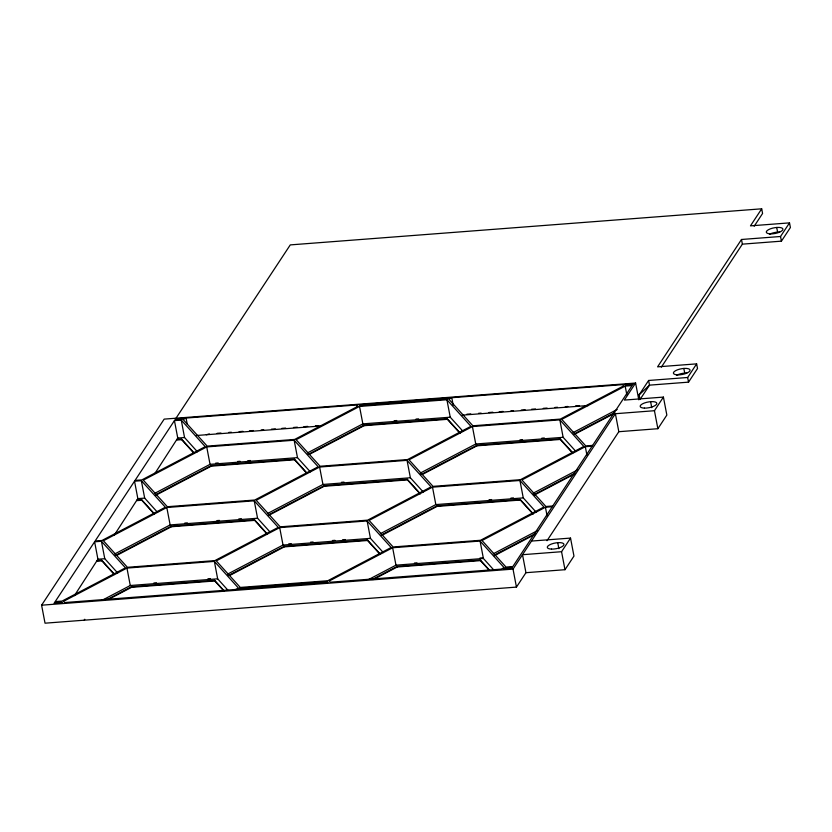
<?xml version="1.0" encoding="UTF-8"?>
<svg xmlns="http://www.w3.org/2000/svg" width="832" height="832" viewBox="0 0 832 832"><rect width="100%" height="100%" fill="white"/><g stroke="black" fill="none" stroke-linecap="round" stroke-linejoin="round"><path stroke-width="1.25" d="M531.492 541.07L570.534 538.086L561.558 551.71L522.517 554.705L525.949 572.697L516.454 587.101L45.032 623.189L41.6 605.197L164.174 419.12L635.596 383.042L638.799 399.828M94.609 541.788L55.203 601.598L62.078 601.078L125.455 567.84L101.431 541.268L94.609 541.788L97.926 559.229L74.443 595.598M134.524 481.198L95.118 541.008L101.941 540.488L165.36 507.239L141.346 480.678L134.524 481.198L137.852 498.628L114.358 535.007M174.439 420.607L135.034 480.418L141.856 479.898L205.234 446.67L181.262 420.087L174.439 420.607L177.757 438.048L154.981 473.346M84.178 620.194L84.791 619.258M206.336 434.751L209.342 433.919M516.454 587.101L513.022 569.109L615.389 413.712L654.441 410.717L663.416 397.093L624.374 400.078L635.596 383.042M640.026 399.506L639.142 394.846L648.606 380.474L687.648 377.489L696.634 363.865L657.582 366.85L741.489 239.481L780.53 236.496L789.516 222.872L750.464 225.857L761.696 208.811L290.274 244.899L174.949 419.827L181.719 419.307L183.799 418.215L175.594 418.85M547.009 540.717L618.821 431.704L615.389 413.712M640.702 398.486L649.501 385.143L648.606 380.474M661.315 367.193L742.373 244.15L741.489 239.481M754.166 226.252L762.58 213.47L761.696 208.811M525.949 572.697L564.99 569.702L573.966 556.078L570.534 538.086M618.821 431.704L657.873 428.709L666.848 415.085L663.416 397.093M639.142 394.846L649.501 385.143L688.542 382.148L697.518 368.524L696.634 363.865M742.373 244.15L781.425 241.155L790.4 227.531L789.516 222.872M186.077 418.049L183.175 419.567L207.189 446.129L294.663 439.431L358.041 406.203L356.928 404.966L186.077 418.049L187.262 424.268M206.721 446.909L143.312 480.158L167.326 506.719L254.748 500.022L318.167 466.773L294.154 440.211L206.721 446.909L210.049 464.339L154.565 493.428M155.355 494.884L211.193 465.598L294.455 459.222L307.164 473.283M156.489 494.905L211.297 466.159L294.57 459.784L306.426 472.898M166.806 507.499L103.397 540.748L127.41 567.31L214.833 560.612L278.252 527.363L254.238 500.802L166.806 507.499L170.134 524.93L114.65 554.018M359.528 406.442L296.119 439.691L320.133 466.253L407.555 459.555L470.933 426.327L446.909 399.755L359.528 406.442L362.856 423.873L307.372 452.972M115.44 555.474L171.278 526.188L254.54 519.813L267.249 533.874M308.162 454.418L364 425.131L447.262 418.766L459.971 432.817M116.574 555.495L171.382 526.75L254.654 520.374L266.51 533.489M309.41 454.376L364.104 425.693L447.366 419.318L460.075 433.378M126.953 568.079L63.534 601.338L64.636 602.555L235.487 589.472L238.347 587.974L214.375 561.392L126.953 568.079L130.27 585.51L101.962 600.361M319.613 467.033L256.204 500.282L280.218 526.843L367.64 520.146L431.059 486.897L407.046 460.335L319.613 467.033L322.941 484.463L267.457 513.562M451.776 397.706L448.874 399.235L472.878 425.786L560.31 419.099L623.73 385.85L622.627 384.634L451.776 397.706L453.201 405.174M107.484 599.331L131.414 586.778L214.677 580.403L223.995 590.71M268.247 515.008L324.085 485.732L407.347 479.357L420.056 493.407M109.086 599.102L131.518 587.34L214.791 580.965L224.11 591.271M268.351 515.57L324.189 486.283L407.451 479.908L420.16 493.969M279.698 527.623L216.289 560.872L240.302 587.434L327.777 580.736L391.154 547.508L367.13 520.926L279.698 527.623L283.026 545.054L227.542 574.153M472.42 426.566L409.011 459.815L433.025 486.377L520.447 479.69L583.825 446.451L559.853 419.869L472.42 426.566L475.748 443.997L420.264 473.096M228.332 575.598L284.17 546.322L367.432 539.947L380.141 553.998M421.054 474.542L476.892 445.266L560.154 438.89L572.863 452.941M229.58 575.557L284.274 546.874L367.546 540.498L379.402 553.623M422.302 474.5L476.996 445.817L560.258 439.452L572.125 452.566M432.505 487.157L369.096 520.406L393.11 546.967L480.532 540.28L543.951 507.021L519.938 480.47L432.505 487.157L435.833 504.587L380.349 533.686M552.23 506.74L545.438 507.26L482.019 540.519L506.033 567.07L512.834 566.55L632.05 385.58L625.175 386.11L561.756 419.359L585.77 445.921L592.654 445.39M573.009 432.63L617.178 409.479M381.139 535.132L436.977 505.856L520.239 499.481L532.948 513.531M573.81 434.086L614.827 412.568M575.058 434.044L613.798 413.722M382.387 535.09L437.081 506.418L520.343 500.042L533.052 514.093M392.642 547.747L329.233 580.996L330.335 582.213L501.176 569.13L504.088 567.611L480.074 541.05L392.642 547.747L395.97 565.178L368.794 579.426M592.134 446.17L585.312 446.69L521.903 479.95L545.906 506.501L552.739 505.981M533.146 493.22L577.314 470.059M372.039 579.582L397.114 566.436L480.376 560.071L489.694 570.367M533.946 494.666L574.964 473.158M373.287 579.55L397.218 566.998L480.48 560.622L488.956 569.993M534.05 495.227L573.934 474.313M493.272 553.79L537.441 530.629M494.073 555.235L535.09 533.728M494.177 555.797L534.061 534.882M217.11 433.326L220.99 433.025M228.758 432.432L231.348 432.234M239.106 431.642L242.996 431.34M249.465 430.851L253.344 430.55M261.113 429.957L263.702 429.759M271.471 429.166L275.35 428.865M281.819 428.376L285.698 428.074M293.467 427.482L297.346 427.18M303.826 426.691L307.705 426.39M315.474 425.797L318.063 425.599M466.898 414.201L470.777 413.91M478.546 413.317L481.135 413.119M488.894 412.526L492.783 412.225M499.252 411.726L503.131 411.434M510.9 410.842L513.49 410.644M521.258 410.041L525.138 409.75M531.606 409.25L535.486 408.959M543.254 408.356L547.134 408.065M554.902 407.472L557.492 407.274M565.261 406.671L567.85 406.474M575.609 405.881L579.498 405.59M196.206 435.521L321.318 425.953M461.947 415.178L588.359 405.506M394.17 420.732L396.75 420.534M416.031 419.058L418.6 418.86M177.757 438.048L184.538 437.528L197.413 451.766M362.856 423.873L450.237 417.196L463.102 431.423M176.821 439.462L181.563 439.098L194.272 453.149M176.935 440.024L181.678 439.66L193.242 452.462M215.654 463.164L218.234 462.966M237.526 461.49L240.105 461.292M247.822 460.71L250.39 460.512M519.917 439.878L522.496 439.681M541.778 438.204L544.346 438.006M210.049 464.339L297.482 457.642L310.346 471.869M475.748 443.997L563.129 437.32L575.994 451.547M341.453 482.31L344.022 482.113M137.852 498.628L144.674 498.108L157.539 512.335M322.941 484.463L410.374 477.766L423.238 492.003M136.906 500.053L141.648 499.689L154.357 513.75M137.02 500.614L141.762 500.25L154.159 513.958M184.787 523.068L187.366 522.87M216.934 520.603L219.502 520.406M238.794 518.929L241.363 518.731M489.06 499.772L491.629 499.574M510.921 498.098L513.49 497.9M170.134 524.93L257.566 518.232L270.431 532.459M435.833 504.587L523.255 497.9L536.12 512.127M288.683 543.878L291.252 543.681M310.544 542.204L313.113 542.006M332.394 540.53L334.963 540.342M342.68 539.75L345.249 539.552M97.926 559.229L104.77 558.709L117.634 572.936M283.026 545.054L370.458 538.356L383.334 552.594M96.99 560.643L101.785 560.279L114.494 574.33M97.105 561.205L101.899 560.841L114.265 574.517M153.878 582.972L156.447 582.774M207.875 578.833L210.444 578.635M414.43 563.025L416.998 562.827M480.002 558.002L482.57 557.804M395.97 565.178L483.402 558.48L493.688 569.868M130.27 585.51L217.651 578.833L227.947 590.221M41.6 605.197L513.022 569.109M769.548 234.25A8.486 2.891 -10.8 0 1 777.598 232.118L779.615 232.066M446.909 399.755L450.237 417.196M356.928 404.966L357.354 407.181M101.431 541.268L104.77 558.709M780.53 236.496L781.425 241.155M776.703 227.458L777.598 232.118M687.648 377.489L688.542 382.148M683.831 368.441L684.715 373.11M654.441 410.717L657.873 428.709M650.614 401.679L651.758 407.68M625.175 386.11L626.839 394.826M585.312 446.69L586.976 455.406M560.154 438.89L560.258 439.452M561.558 551.71L564.99 569.702M557.731 542.672L558.875 548.673M545.438 507.26L547.102 515.975M519.938 480.47L523.255 497.9M520.239 499.481L520.343 500.042M476.892 445.266L476.996 445.817M480.074 541.05L483.402 558.48M480.376 560.071L480.48 560.622M447.262 418.766L447.366 419.318M436.977 505.856L437.081 506.418M407.046 460.335L410.374 477.766M407.347 479.357L407.451 479.908M397.114 566.436L397.218 566.998M364 425.131L364.104 425.693M367.13 520.926L370.458 538.356M367.432 539.947L367.546 540.498M324.085 485.732L324.189 486.283M294.154 440.211L297.482 457.642M294.455 459.222L294.57 459.784M284.17 546.322L284.274 546.874M254.238 500.802L257.566 518.232M254.54 519.813L254.654 520.374M211.193 465.598L211.297 466.159M214.677 580.403L214.791 580.965M181.563 439.098L181.678 439.66M171.278 526.188L171.382 526.75M141.346 480.678L144.674 498.108M141.648 499.689L141.762 500.25M131.414 586.778L131.518 587.34M101.785 560.279L101.899 560.841M563.129 437.32L559.853 419.869M217.651 578.833L214.375 561.392M181.262 420.087L184.538 437.528M676.666 375.242A8.486 2.891 -10.8 0 1 686.733 373.058M54.694 602.378L54.049 603.366L62.358 602.722L61.568 601.858L54.694 602.378M512.314 567.33L511.659 568.329L503.454 568.963L505.575 567.85L512.314 567.33M633.214 383.822L632.57 384.8L625.685 385.33L624.905 384.457L633.214 383.822M449.498 397.883L447.418 398.975L359.996 405.662L359.206 404.789L449.498 397.883M239.834 588.203L237.754 589.295L328.058 582.39L327.267 581.516L239.834 588.203M677.602 374.878A8.486 2.891 -10.8 0 0 690.082 370.219A8.486 2.891 -10.8 0 0 677.498 369.814A8.486 2.891 -10.8 0 0 677.602 374.878M770.484 233.886A8.486 2.891 -10.8 0 0 782.954 229.226A8.486 2.891 -10.8 0 0 770.38 228.831A8.486 2.891 -10.8 0 0 770.484 233.886M551.502 549.11A8.486 2.891 -10.8 0 0 563.982 544.44A8.486 2.891 -10.8 0 0 551.398 544.045A8.486 2.891 -10.8 0 0 551.502 549.11M644.384 408.117A8.486 2.891 -10.8 0 0 656.864 403.447A8.486 2.891 -10.8 0 0 644.28 403.052A8.486 2.891 -10.8 0 0 644.384 408.117"/></g></svg>
